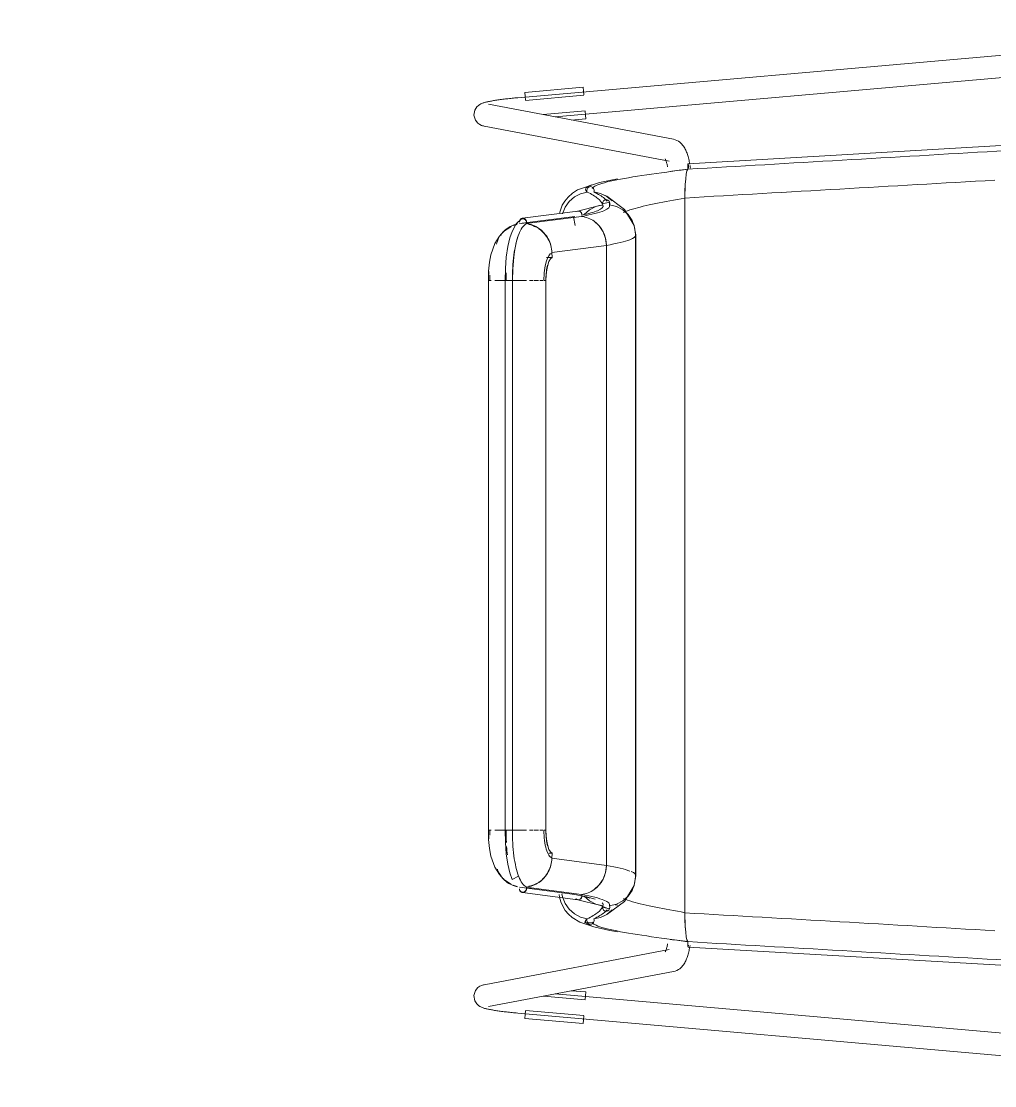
# Model space of a CAD drawing. Header units: millimetres. Extents: x 155927 to 295199, y -4084 to 97293.
# Drawn here: x 207727 to 208250, y 12021 to 12593 of the extents above; entities that cross this region are included whole.
import ezdxf

# ---------------------------------------------------------------- set-up
doc = ezdxf.new("R2010")
doc.units = ezdxf.units.MM
doc.header["$MEASUREMENT"] = 0
doc.layers.add('A-DOOR', color=4, linetype='CONTINUOUS', lineweight=9)
doc.layers.add('I-FURN', color=8, linetype='CONTINUOUS', lineweight=9)

msp = doc.modelspace()

# ---------------------------------------------------------------- linework, layer by layer
at = {"layer": 'A-DOOR'}
msp.add_arc((206744.33, 13505.61), 1010, 270, 0, dxfattribs=at)
at = {"layer": 'I-FURN'}
for p, q in [((208437.05, 12590.59), (207993.72, 12551.64)), ((208013.6, 12541.34), (208438.1, 12578.64)), ((207997.33, 12554.46), (208028.74, 12557.22)), ((207997.51, 12552.41), (207997.33, 12554.46)), ((208028.74, 12557.22), (208028.92, 12555.17)), ((208028.92, 12555.17), (208029.1, 12553.11)), ((207973.18, 12548.01), (207973.74, 12548.31)), ((207973.74, 12548.31), (207974.22, 12548.53)), ((207974.22, 12548.53), (207974.65, 12548.7)), ((207974.65, 12548.7), (207975.05, 12548.84)), ((207975.05, 12548.84), (207975.45, 12548.96)), ((207975.45, 12548.96), (207975.84, 12549.08)), ((207975.84, 12549.08), (207976.25, 12549.19)), ((207976.25, 12549.19), (207976.66, 12549.29)), ((207976.66, 12549.29), (207977.09, 12549.39)), ((207977.09, 12549.39), (207977.53, 12549.49)), ((207977.53, 12549.49), (207977.99, 12549.59)), ((207977.99, 12549.59), (207978.47, 12549.68)), ((207978.47, 12549.68), (207978.96, 12549.78)), ((207978.96, 12549.78), (207979.48, 12549.87)), ((207979.48, 12549.87), (207980.01, 12549.96)), ((207980.01, 12549.96), (207980.56, 12550.06)), ((207980.56, 12550.06), (207981.13, 12550.15)), ((207981.13, 12550.15), (207981.72, 12550.24)), ((207981.72, 12550.24), (207982.32, 12550.33)), ((207982.32, 12550.33), (207982.94, 12550.42)), ((207982.94, 12550.42), (207983.57, 12550.51)), ((207983.57, 12550.51), (207984.22, 12550.6)), ((207984.22, 12550.6), (207984.88, 12550.69)), ((207984.88, 12550.69), (207985.56, 12550.78)), ((207985.56, 12550.78), (207986.25, 12550.86)), ((207986.25, 12550.86), (207986.95, 12550.95)), ((207986.95, 12550.95), (207987.66, 12551.03)), ((207987.66, 12551.03), (207988.37, 12551.11)), ((207988.37, 12551.11), (207989.1, 12551.19)), ((207989.1, 12551.19), (207989.83, 12551.27)), ((207989.83, 12551.27), (207990.57, 12551.35)), ((207990.57, 12551.35), (207991.32, 12551.42)), ((207991.32, 12551.42), (207992.06, 12551.49)), ((207992.06, 12551.49), (207992.81, 12551.56)), ((207992.81, 12551.56), (207993.57, 12551.63)), ((207993.57, 12551.63), (207993.72, 12551.64)), ((207997.69, 12550.35), (207997.51, 12552.41)), ((207997.7, 12550.23), (208029.11, 12552.99)), ((207970.05, 12542.26), (207970.53, 12545.02)), ((207970.53, 12545.02), (207971.57, 12546.68)), ((207971.57, 12546.68), (207972.48, 12547.53)), ((207972.48, 12547.53), (207973.18, 12548.01)), ((208077.17, 12529.35), (207977.87, 12548.16)), ((208029.86, 12544.54), (208007.25, 12542.55)), ((208029.87, 12544.41), (208030.05, 12542.35)), ((207970.88, 12539.51), (207970.05, 12542.26)), ((207970.88, 12539.51), (207972.21, 12537.93)), ((207972.21, 12537.93), (207973.29, 12537.19)), ((207973.29, 12537.19), (207974.09, 12536.81)), ((207974.09, 12536.81), (207974.71, 12536.6)), ((208022.33, 12539.61), (208030.23, 12540.31)), ((208030.05, 12542.35), (208030.23, 12540.31)), ((207974.71, 12536.6), (207975.22, 12536.46)), ((207975.22, 12536.46), (207975.64, 12536.37)), ((207975.64, 12536.37), (208074.93, 12517.56)), ((208416.92, 12535.45), (208085.01, 12516.16)), ((208077.17, 12529.35), (208078.15, 12529.09)), ((208078.15, 12529.09), (208079.05, 12528.73)), ((208079.05, 12528.73), (208079.84, 12528.29)), ((208079.84, 12528.29), (208080.53, 12527.81)), ((208080.53, 12527.81), (208081.12, 12527.3)), ((208081.12, 12527.3), (208081.64, 12526.78)), ((208081.64, 12526.78), (208082.1, 12526.25)), ((208082.1, 12526.25), (208082.5, 12525.71)), ((208082.5, 12525.71), (208082.86, 12525.18)), ((208082.86, 12525.18), (208083.18, 12524.64)), ((208083.18, 12524.64), (208083.47, 12524.1)), ((208083.47, 12524.1), (208083.74, 12523.55)), ((208083.74, 12523.55), (208083.99, 12522.99)), ((208083.99, 12522.99), (208084.23, 12522.42)), ((208084.23, 12522.42), (208084.45, 12521.84)), ((208084.45, 12521.84), (208084.65, 12521.25)), ((208084.65, 12521.25), (208084.85, 12520.64)), ((208084.85, 12520.64), (208085.03, 12520.02)), ((208085.03, 12520.02), (208085.2, 12519.39)), ((208072.7, 12518.78), (208072.72, 12518.75)), ((208072.72, 12518.75), (208072.76, 12518.68)), ((208072.76, 12518.68), (208072.81, 12518.59)), ((208072.81, 12518.59), (208072.88, 12518.44)), ((208072.88, 12518.44), (208072.97, 12518.25)), ((208072.97, 12518.25), (208073.07, 12518.02)), ((208073.07, 12518.02), (208073.17, 12517.75)), ((208073.17, 12517.75), (208073.27, 12517.44)), ((208073.27, 12517.44), (208073.38, 12517.11)), ((208073.38, 12517.11), (208073.49, 12516.74)), ((208073.49, 12516.74), (208073.6, 12516.35)), ((208073.6, 12516.35), (208073.7, 12515.93)), ((208073.7, 12515.93), (208073.81, 12515.48)), ((208073.81, 12515.48), (208073.91, 12515.01)), ((208073.91, 12515.01), (208074, 12514.52)), ((208084.8, 12514.26), (208084.81, 12514.76)), ((208084.81, 12514.75), (208084.8, 12514.26)), ((208084.8, 12514.26), (208084.81, 12513.76)), ((208084.81, 12513.76), (208084.8, 12514.26)), ((208084.83, 12515.21), (208084.81, 12514.75)), ((208084.81, 12514.76), (208084.83, 12515.21)), ((208084.83, 12515.21), (208084.87, 12515.6)), ((208084.87, 12515.59), (208084.83, 12515.21)), ((208084.91, 12515.89), (208084.87, 12515.59)), ((208084.87, 12515.6), (208084.91, 12515.89)), ((208084.91, 12515.89), (208084.96, 12516.09)), ((208084.96, 12516.08), (208084.91, 12515.89)), ((208085.01, 12516.16), (208084.96, 12516.08)), ((208084.96, 12516.09), (208085.01, 12516.16)), ((208085.07, 12516.09), (208085.01, 12516.16)), ((208085.01, 12516.16), (208085.07, 12516.1)), ((208085.07, 12516.1), (208085.12, 12515.91)), ((208085.12, 12515.91), (208085.07, 12516.09)), ((208085.16, 12515.62), (208085.12, 12515.91)), ((208085.12, 12515.91), (208085.16, 12515.62)), ((208085.2, 12515.24), (208085.16, 12515.62)), ((208085.16, 12515.62), (208085.2, 12515.24)), ((208085.2, 12519.39), (208085.37, 12518.75)), ((208085.22, 12514.79), (208085.2, 12515.24)), ((208085.2, 12515.24), (208085.22, 12514.79)), ((208085.23, 12514.3), (208085.22, 12514.79)), ((208085.22, 12514.79), (208085.23, 12514.3)), ((208085.22, 12513.8), (208085.23, 12514.3)), ((208085.23, 12514.3), (208085.22, 12513.8)), ((208085.37, 12518.75), (208085.52, 12518.1)), ((208085.52, 12518.1), (208085.66, 12517.43)), ((208085.66, 12517.43), (208085.8, 12516.75)), ((208085.8, 12516.75), (208085.92, 12516.05)), ((208086.04, 12515.35), (208086.15, 12514.63)), ((208086.15, 12514.63), (208086.24, 12513.91)), ((208083.75, 12508.18), (208084.06, 12510.64)), ((208084.06, 12510.64), (208083.75, 12508.15)), ((208084.06, 12510.65), (208084.42, 12512.39)), ((208084.42, 12512.39), (208084.06, 12510.64)), ((208084.42, 12512.39), (208084.82, 12513.29)), ((208084.82, 12513.29), (208084.42, 12512.39)), ((208084.81, 12513.76), (208084.82, 12513.29)), ((208084.82, 12513.29), (208084.81, 12513.76)), ((208037.44, 12506.15), (208025.72, 12502.16)), ((208030.99, 12502.96), (208030.79, 12502.51)), ((208030.8, 12502.5), (208030.99, 12502.96)), ((208030.99, 12502.96), (208031.3, 12503.35)), ((208031.3, 12503.35), (208030.99, 12502.96)), ((208031.3, 12503.35), (208031.69, 12503.65)), ((208031.69, 12503.65), (208031.3, 12503.35)), ((208032.14, 12503.85), (208031.69, 12503.65)), ((208031.69, 12503.65), (208032.15, 12503.84)), ((208032.63, 12503.92), (208032.14, 12503.85)), ((208032.15, 12503.84), (208032.63, 12503.92)), ((208032.63, 12503.92), (208033.12, 12503.86)), ((208033.12, 12503.86), (208032.63, 12503.92)), ((208033.12, 12503.86), (208033.57, 12503.67)), ((208033.58, 12503.68), (208033.12, 12503.86)), ((208033.57, 12503.67), (208033.98, 12503.39)), ((208033.98, 12503.39), (208033.58, 12503.68)), ((208033.98, 12503.39), (208034.29, 12503.01)), ((208034.3, 12503.01), (208033.98, 12503.39)), ((208034.29, 12503.01), (208034.5, 12502.56)), ((208034.5, 12502.56), (208034.3, 12503.01)), ((208034.5, 12502.56), (208034.59, 12502.07)), ((208034.59, 12502.07), (208034.5, 12502.56)), ((208047.1, 12508.05), (208037.44, 12506.15)), ((208083.51, 12505.04), (208083.35, 12501.51)), ((208083.36, 12501.57), (208083.51, 12505.05)), ((208083.51, 12505.09), (208083.74, 12508.15)), ((208083.75, 12508.15), (208083.51, 12505.04)), ((208020.65, 12498.35), (208018.87, 12496.18)), ((208022.9, 12500.34), (208020.65, 12498.35)), ((208023.98, 12498.4), (208021.15, 12495.92)), ((208025.72, 12502.16), (208022.9, 12500.34)), ((208027.3, 12500.14), (208023.98, 12498.4)), ((208030.93, 12501.04), (208027.3, 12500.14)), ((208030.79, 12502.51), (208030.72, 12502.01)), ((208030.72, 12502.01), (208030.8, 12502.5)), ((208030.76, 12501.51), (208030.72, 12502.01)), ((208030.72, 12502.01), (208030.76, 12501.51)), ((208030.93, 12501.04), (208030.76, 12501.51)), ((208030.76, 12501.51), (208030.93, 12501.04)), ((208034.56, 12501.57), (208034.41, 12501.09)), ((208034.41, 12501.09), (208034.57, 12501.57)), ((208034.41, 12501.09), (208038.02, 12500.3)), ((208038.03, 12500.31), (208034.41, 12501.09)), ((208034.59, 12502.07), (208034.56, 12501.57)), ((208034.57, 12501.57), (208034.59, 12502.07)), ((208038.02, 12500.3), (208041.35, 12498.66)), ((208041.35, 12498.67), (208038.03, 12500.31)), ((208041.43, 12498.72), (208039.68, 12499.61)), ((208040.1, 12496.67), (208040.56, 12496.86)), ((208040.56, 12496.86), (208040.1, 12496.67)), ((208041.05, 12496.93), (208040.56, 12496.86)), ((208040.56, 12496.86), (208041.05, 12496.92)), ((208041.54, 12496.86), (208041.05, 12496.93)), ((208041.05, 12496.92), (208041.54, 12496.86)), ((208044.19, 12496.27), (208041.35, 12498.67)), ((208041.35, 12498.66), (208044.19, 12496.27)), ((208050.97, 12491.74), (208041.43, 12498.72)), ((208041.54, 12496.86), (208042, 12496.67)), ((208042, 12496.67), (208041.54, 12496.86)), ((208083.3, 12497.82), (208083.35, 12501.51)), ((208083.35, 12501.51), (208083.3, 12497.74)), ((208083.3, 12497.74), (208083.3, 12114.34)), ((208083.3, 12114.34), (208083.3, 12497.74)), ((208017.53, 12493.91), (208016.24, 12490.31)), ((208018.87, 12496.18), (208017.53, 12493.91)), ((208018.98, 12492.84), (208017.57, 12489.32)), ((208021.15, 12495.92), (208018.98, 12492.84)), ((208025.83, 12490.76), (208037.45, 12493.73)), ((208032.19, 12491.44), (208029.31, 12488.93)), ((208035.58, 12493.19), (208032.19, 12491.44)), ((208039.3, 12494.09), (208035.58, 12493.19)), ((208037.45, 12493.73), (208039.31, 12494.05)), ((208042.9, 12495.6), (208039.01, 12494.76)), ((208039.1, 12495.05), (208039.18, 12495.54)), ((208039.18, 12495.54), (208039.1, 12495.05)), ((208039.14, 12494.55), (208039.1, 12495.05)), ((208039.1, 12495.05), (208039.13, 12494.56)), ((208039.13, 12494.56), (208039.3, 12494.09)), ((208039.3, 12494.08), (208039.14, 12494.55)), ((208039.38, 12496), (208039.18, 12495.54)), ((208039.18, 12495.54), (208039.38, 12495.99)), ((208039.69, 12496.38), (208039.38, 12496)), ((208039.38, 12495.99), (208039.7, 12496.37)), ((208040.1, 12496.67), (208039.69, 12496.38)), ((208039.7, 12496.37), (208040.1, 12496.67)), ((208042, 12496.67), (208042.4, 12496.37)), ((208042.4, 12496.38), (208042, 12496.67)), ((208042.72, 12496), (208042.4, 12496.38)), ((208042.4, 12496.37), (208042.72, 12495.99)), ((208042.92, 12495.54), (208042.72, 12496)), ((208042.72, 12495.99), (208042.92, 12495.54)), ((208042.82, 12493.02), (208042.77, 12495.9)), ((208042.8, 12494.09), (208042.96, 12494.56)), ((208042.96, 12494.55), (208042.8, 12494.08)), ((208046.52, 12493.19), (208042.8, 12494.09)), ((208042.92, 12495.54), (208043, 12495.05)), ((208043, 12495.05), (208042.92, 12495.54)), ((208043, 12495.05), (208042.96, 12494.55)), ((208042.96, 12494.56), (208043, 12495.05)), ((208046.52, 12493.19), (208049.91, 12491.43)), ((208049.91, 12491.44), (208046.52, 12493.19)), ((208052.79, 12488.93), (208049.91, 12491.44)), ((208049.91, 12491.43), (208052.78, 12488.93)), ((208056.08, 12483.08), (208050.97, 12491.74)), ((207992.73, 12484.01), (207995.64, 12486.56)), ((208024.27, 12487.92), (207994.58, 12484.08)), ((208025.91, 12490.77), (207996.14, 12486.92)), ((207998.12, 12484.1), (208027.82, 12487.94)), ((208016.24, 12490.31), (208016.13, 12489.43)), ((208023.49, 12487.8), (208024.44, 12482.98)), ((208025.68, 12490.72), (208025.24, 12490.54)), ((208026.15, 12490.79), (208025.68, 12490.72)), ((208026.61, 12490.72), (208026.15, 12490.79)), ((208027.06, 12490.53), (208026.61, 12490.72)), ((208027.44, 12490.24), (208027.06, 12490.53)), ((208027.74, 12489.86), (208027.44, 12490.24)), ((208027.93, 12489.4), (208027.74, 12489.86)), ((208028.01, 12488.91), (208027.93, 12489.4)), ((208027.97, 12488.42), (208028.01, 12488.91)), ((208052.78, 12488.93), (208054.95, 12485.79)), ((208054.96, 12485.8), (208052.79, 12488.93)), ((208056.15, 12482.93), (208054.78, 12486.11)), ((208054.95, 12485.79), (208056.32, 12482.22)), ((208056.32, 12482.22), (208054.96, 12485.8)), ((207983.75, 12477.29), (207986.05, 12479.76)), ((207986.05, 12479.76), (207989.95, 12482.44)), ((207989.39, 12476.44), (207990.55, 12479.9)), ((207989.95, 12482.44), (207990.14, 12482.54)), ((207990.55, 12479.9), (207992.73, 12484.01)), ((207995.77, 12484.23), (208000.54, 12484.85)), ((208037.32, 12482.83), (208034.58, 12485.31)), ((208039.4, 12479.71), (208037.32, 12482.83)), ((208040.72, 12476.17), (208039.4, 12479.71)), ((208056.95, 12477.89), (208056.15, 12482.93)), ((208056.32, 12482.22), (208056.79, 12478.43)), ((208056.79, 12478.43), (208056.32, 12482.22)), ((207981.36, 12473.4), (207983.75, 12477.29)), ((207988.29, 12471.75), (207989.39, 12476.44)), ((207993, 12474.7), (207992.03, 12470.27)), ((207994.09, 12478.14), (207993, 12474.7)), ((208041.2, 12472.4), (208040.72, 12476.17)), ((208056.79, 12478.43), (208056.79, 12133.65)), ((208056.79, 12133.65), (208056.79, 12478.43)), ((208056.95, 12438.99), (208056.95, 12477.9)), ((207979.24, 12467.35), (207981.36, 12473.4)), ((207987.45, 12466.13), (207988.29, 12471.75)), ((207992.03, 12470.27), (207991.44, 12466.26)), ((208011.92, 12468.54), (208041.2, 12472.4)), ((208011.99, 12465.82), (208011.92, 12468.54)), ((208041.2, 12472.4), (208041.2, 12139.69)), ((208041.2, 12139.69), (208041.2, 12472.4)), ((207977.94, 12458.5), (207978.45, 12463.32)), ((207978.45, 12463.32), (207979.24, 12467.35)), ((207986.96, 12460.01), (207987.45, 12466.13)), ((207991.44, 12466.26), (207990.91, 12459.69)), ((208011.99, 12465.82), (208008.98, 12465.82)), ((208009.67, 12461.85), (208010.34, 12463.83)), ((208010.34, 12463.83), (208011.13, 12465.18)), ((208011.13, 12465.18), (208011.99, 12465.82)), ((207977.83, 12453.47), (207977.94, 12458.5)), ((207986.87, 12453.47), (207986.96, 12460.01)), ((207990.91, 12459.69), (207990.83, 12453.47)), ((208008.84, 12456.5), (208009.16, 12459.36)), ((208009.16, 12459.36), (208009.67, 12461.85)), ((207978, 12453.47), (207977.83, 12453.47)), ((207977.83, 12453.47), (207977.83, 12158.62)), ((207977.85, 12453.47), (207979.32, 12453.47)), ((207981.35, 12453.47), (207983.93, 12453.47)), ((207987.11, 12453.47), (207984.08, 12453.47)), ((207984.1, 12453.47), (207987.11, 12453.47)), ((207986.87, 12453.47), (207986.87, 12158.62)), ((207986.87, 12453.47), (207990.82, 12453.47)), ((207986.93, 12453.47), (207986.87, 12453.47)), ((207987.13, 12453.47), (207986.93, 12453.47)), ((207987.44, 12453.47), (207987.13, 12453.47)), ((207987.83, 12453.47), (207987.44, 12453.47)), ((207988.28, 12453.47), (207987.83, 12453.47)), ((207988.77, 12453.47), (207988.28, 12453.47)), ((207989.27, 12453.47), (207988.77, 12453.47)), ((207989.74, 12453.47), (207989.27, 12453.47)), ((207990.16, 12453.47), (207989.74, 12453.47)), ((207990.49, 12453.47), (207990.16, 12453.47)), ((207990.72, 12453.47), (207990.49, 12453.47)), ((207990.82, 12453.47), (207990.72, 12453.47)), ((207994.61, 12453.47), (207990.8, 12453.47)), ((207990.8, 12453.47), (207994.61, 12453.47)), ((207990.83, 12158.62), (207990.83, 12453.47)), ((207994.8, 12453.47), (207998.36, 12453.47)), ((207999.99, 12453.47), (208001.83, 12453.47)), ((208002.35, 12453.47), (208004.82, 12453.47)), ((208005.4, 12453.47), (208007.14, 12453.47)), ((208008.67, 12453.47), (208008.67, 12158.62)), ((208008.73, 12453.47), (208008.84, 12456.5)), ((208008.73, 12158.62), (208008.73, 12453.47)), ((208056.95, 12134.19), (208056.95, 12438.99)), ((207977.83, 12158.62), (207978, 12158.62)), ((207977.83, 12158.62), (207977.94, 12153.59)), ((207979.32, 12158.62), (207977.85, 12158.62)), ((207983.93, 12158.62), (207981.35, 12158.62)), ((207984.08, 12158.62), (207987.11, 12158.62)), ((207987.11, 12158.62), (207984.1, 12158.62)), ((207990.72, 12158.62), (207986.87, 12158.62)), ((207986.87, 12158.62), (207986.96, 12152.07)), ((207986.87, 12158.62), (207986.93, 12158.62)), ((207986.93, 12158.62), (207987.13, 12158.62)), ((207987.13, 12158.62), (207987.44, 12158.62)), ((207987.44, 12158.62), (207987.83, 12158.62)), ((207987.83, 12158.62), (207988.28, 12158.62)), ((207988.28, 12158.62), (207988.77, 12158.62)), ((207988.77, 12158.62), (207989.27, 12158.62)), ((207989.27, 12158.62), (207989.74, 12158.62)), ((207989.74, 12158.62), (207990.16, 12158.62)), ((207990.16, 12158.62), (207990.49, 12158.62)), ((207990.49, 12158.62), (207990.72, 12158.62)), ((207990.8, 12158.62), (207994.61, 12158.62)), ((207994.61, 12158.62), (207990.8, 12158.62)), ((207998.36, 12158.62), (207994.8, 12158.62)), ((208001.83, 12158.62), (207999.99, 12158.62)), ((208004.82, 12158.62), (208002.35, 12158.62)), ((208007.14, 12158.62), (208005.4, 12158.62)), ((208008.84, 12155.58), (208008.73, 12158.62)), ((208009.16, 12152.73), (208008.84, 12155.58)), ((207977.94, 12153.59), (207978.45, 12148.76)), ((207978.45, 12148.76), (207979.24, 12144.73)), ((207986.96, 12152.07), (207987.45, 12145.95)), ((208009.67, 12150.23), (208009.16, 12152.73)), ((208010.34, 12148.25), (208009.67, 12150.23)), ((207979.24, 12144.73), (207981.36, 12138.68)), ((207987.45, 12145.95), (207988.29, 12140.33)), ((208010.32, 12146.26), (208011.99, 12146.26)), ((208011.13, 12146.9), (208010.34, 12148.25)), ((208011.99, 12146.26), (208011.13, 12146.9)), ((208011.92, 12143.55), (208011.99, 12146.26)), ((208041.2, 12139.69), (208011.92, 12143.55)), ((207981.36, 12138.68), (207983.75, 12134.8)), ((207988.29, 12140.33), (207989.39, 12135.64)), ((208040.72, 12135.92), (208041.2, 12139.69)), ((207983.75, 12134.8), (207986.05, 12132.32)), ((207986.05, 12132.32), (207989.95, 12129.64)), ((207989.39, 12135.64), (207990.55, 12132.19)), ((207990.55, 12132.19), (207994.09, 12133.95)), ((208037.32, 12129.26), (208039.4, 12132.37)), ((208039.4, 12132.37), (208040.72, 12135.92)), ((208056.95, 12134.19), (208056.15, 12129.15)), ((208056.79, 12133.65), (208056.32, 12129.86)), ((208056.32, 12129.86), (208056.79, 12133.65)), ((207989.95, 12129.64), (207990.14, 12129.55)), ((207994.58, 12128), (208024.27, 12124.16)), ((207998.11, 12127.55), (208000.55, 12127.23)), ((207998.12, 12127.98), (208027.82, 12124.14)), ((208034.58, 12126.77), (208037.32, 12129.26)), ((208056.08, 12129), (208050.97, 12120.35)), ((208054.95, 12126.29), (208052.78, 12123.16)), ((208052.79, 12123.15), (208054.96, 12126.29)), ((208056.15, 12129.15), (208054.78, 12125.97)), ((208056.32, 12129.86), (208054.95, 12126.29)), ((208054.96, 12126.29), (208056.32, 12129.86)), ((207996.14, 12125.16), (208025.91, 12121.31)), ((208015.91, 12124.04), (208016.06, 12122.62)), ((208016.06, 12122.62), (208016.72, 12120.11)), ((208016.72, 12120.11), (208017.75, 12117.75)), ((208017.58, 12122.77), (208017.21, 12124.51)), ((208017.21, 12124.5), (208017.57, 12122.76)), ((208017.57, 12122.76), (208018.98, 12119.25)), ((208029.78, 12122.91), (208023.49, 12124.28)), ((208024.85, 12121.84), (208025.24, 12121.55)), ((208025.24, 12121.55), (208025.68, 12121.36)), ((208025.68, 12121.36), (208026.15, 12121.29)), ((208025.83, 12121.32), (208037.45, 12118.35)), ((208026.15, 12121.29), (208026.61, 12121.36)), ((208026.61, 12121.36), (208027.06, 12121.55)), ((208027.06, 12121.55), (208027.44, 12121.84)), ((208027.44, 12121.84), (208027.74, 12122.23)), ((208027.74, 12122.23), (208027.93, 12122.68)), ((208027.93, 12122.68), (208028.01, 12123.17)), ((208028.01, 12123.17), (208027.97, 12123.67)), ((208029.31, 12123.15), (208032.19, 12120.64)), ((208032.22, 12122.15), (208029.78, 12122.91)), ((208032.19, 12120.64), (208035.58, 12118.89)), ((208050.97, 12120.35), (208041.43, 12113.36)), ((208049.91, 12120.65), (208046.52, 12118.9)), ((208046.52, 12118.89), (208049.91, 12120.64)), ((208052.78, 12123.16), (208049.91, 12120.65)), ((208049.91, 12120.64), (208052.79, 12123.15)), ((208017.75, 12117.75), (208019.13, 12115.55)), ((208018.98, 12119.25), (208021.15, 12116.16)), ((208019.13, 12115.55), (208020.81, 12113.57)), ((208021.15, 12116.16), (208023.98, 12113.68)), ((208035.58, 12118.89), (208039.3, 12118)), ((208037.45, 12118.35), (208042.77, 12116.19)), ((208039.01, 12117.32), (208042.9, 12116.48)), ((208039.1, 12117.03), (208039.14, 12117.53)), ((208039.13, 12117.53), (208039.1, 12117.03)), ((208039.18, 12116.54), (208039.1, 12117.03)), ((208039.1, 12117.03), (208039.18, 12116.54)), ((208039.3, 12118), (208039.13, 12117.53)), ((208039.14, 12117.53), (208039.3, 12118)), ((208039.38, 12116.09), (208039.18, 12116.54)), ((208039.18, 12116.54), (208039.38, 12116.09)), ((208039.7, 12115.71), (208039.38, 12116.09)), ((208039.38, 12116.09), (208039.69, 12115.7)), ((208039.69, 12115.7), (208040.1, 12115.41)), ((208040.1, 12115.41), (208039.7, 12115.71)), ((208040.56, 12115.23), (208040.1, 12115.41)), ((208040.1, 12115.41), (208040.56, 12115.22)), ((208041.05, 12115.16), (208040.56, 12115.23)), ((208040.56, 12115.22), (208041.05, 12115.16)), ((208041.54, 12115.23), (208041.05, 12115.16)), ((208041.05, 12115.16), (208041.54, 12115.22)), ((208044.19, 12115.82), (208041.35, 12113.42)), ((208041.35, 12113.41), (208044.19, 12115.82)), ((208042, 12115.41), (208041.54, 12115.23)), ((208041.54, 12115.22), (208042, 12115.41)), ((208042.4, 12115.71), (208042, 12115.41)), ((208042, 12115.41), (208042.4, 12115.7)), ((208042.72, 12116.09), (208042.4, 12115.71)), ((208042.4, 12115.7), (208042.72, 12116.09)), ((208042.92, 12116.54), (208042.72, 12116.09)), ((208042.72, 12116.09), (208042.92, 12116.54)), ((208042.8, 12118), (208046.52, 12118.89)), ((208042.8, 12118), (208042.96, 12117.53)), ((208042.96, 12117.53), (208042.8, 12118)), ((208043, 12117.03), (208042.92, 12116.54)), ((208042.92, 12116.54), (208043, 12117.03)), ((208042.96, 12117.53), (208043, 12117.03)), ((208043, 12117.03), (208042.96, 12117.53)), ((208083.3, 12114.34), (208083.35, 12110.57)), ((208083.35, 12110.57), (208083.3, 12114.26)), ((208020.81, 12113.57), (208022.77, 12111.84)), ((208022.77, 12111.84), (208026.89, 12109.33)), ((208023.98, 12113.68), (208027.3, 12111.94)), ((208026.89, 12109.33), (208034.51, 12106.66)), ((208027.3, 12111.94), (208030.93, 12111.04)), ((208030, 12110.13), (208029.68, 12108.97)), ((208029.68, 12108.97), (208033.53, 12109.16)), ((208030.8, 12109.58), (208030.72, 12110.07)), ((208030.72, 12110.07), (208030.79, 12109.58)), ((208030.76, 12110.57), (208030.93, 12111.04)), ((208030.93, 12111.04), (208030.76, 12110.57)), ((208030.79, 12109.58), (208030.99, 12109.12)), ((208030.99, 12109.12), (208030.8, 12109.58)), ((208031.3, 12108.74), (208030.99, 12109.12)), ((208030.99, 12109.12), (208031.3, 12108.73)), ((208031.69, 12108.44), (208031.3, 12108.74)), ((208031.3, 12108.73), (208031.69, 12108.43)), ((208032.15, 12108.24), (208031.69, 12108.44)), ((208031.69, 12108.43), (208032.14, 12108.24)), ((208033.98, 12108.7), (208033.57, 12108.41)), ((208033.58, 12108.4), (208033.98, 12108.69)), ((208034.29, 12109.07), (208033.98, 12108.7)), ((208033.98, 12108.69), (208034.3, 12109.07)), ((208034.5, 12109.52), (208034.29, 12109.07)), ((208034.3, 12109.07), (208034.5, 12109.52)), ((208038.02, 12111.78), (208034.41, 12110.99)), ((208034.41, 12110.99), (208038.03, 12111.77)), ((208034.41, 12110.99), (208034.56, 12110.51)), ((208034.57, 12110.51), (208034.41, 12110.99)), ((208034.59, 12110.02), (208034.5, 12109.52)), ((208034.5, 12109.52), (208034.59, 12110.01)), ((208034.56, 12110.51), (208034.59, 12110.02)), ((208034.59, 12110.01), (208034.57, 12110.51)), ((208041.35, 12113.42), (208038.02, 12111.78)), ((208038.03, 12111.77), (208041.35, 12113.41)), ((208041.43, 12113.36), (208039.68, 12112.47)), ((208083.35, 12110.57), (208083.51, 12107.04)), ((208083.51, 12107.04), (208083.36, 12110.51)), ((208032.14, 12108.24), (208032.63, 12108.16)), ((208032.63, 12108.17), (208032.15, 12108.24)), ((208033.12, 12108.23), (208032.63, 12108.17)), ((208032.63, 12108.16), (208033.12, 12108.22)), ((208033.57, 12108.41), (208033.12, 12108.23)), ((208033.12, 12108.22), (208033.58, 12108.4)), ((208034.51, 12106.66), (208043.03, 12104.77)), ((208043.03, 12104.77), (208047.1, 12104.03)), ((208083.51, 12107.04), (208083.75, 12103.94)), ((208083.74, 12103.93), (208083.51, 12106.99)), ((208083.75, 12103.94), (208084.06, 12101.44)), ((208084.06, 12101.44), (208083.75, 12103.9)), ((208073.81, 12096.6), (208073.91, 12097.07)), ((208073.91, 12097.07), (208074, 12097.56)), ((208084.06, 12101.44), (208084.42, 12099.69)), ((208084.42, 12099.69), (208084.06, 12101.43)), ((208084.82, 12098.79), (208084.42, 12099.69)), ((208084.42, 12099.69), (208084.82, 12098.79)), ((208084.81, 12098.32), (208084.8, 12097.82)), ((208084.8, 12097.82), (208084.81, 12098.32)), ((208084.8, 12097.82), (208084.81, 12097.33)), ((208084.81, 12097.33), (208084.8, 12097.82)), ((208084.82, 12098.79), (208084.81, 12098.32)), ((208084.81, 12098.32), (208084.82, 12098.79)), ((208084.81, 12097.33), (208084.83, 12096.88)), ((208084.83, 12096.87), (208084.81, 12097.33)), ((208074.93, 12094.52), (207975.64, 12075.71)), ((208072.7, 12093.3), (208072.72, 12093.33)), ((208072.72, 12093.33), (208072.76, 12093.4)), ((208072.76, 12093.4), (208072.81, 12093.49)), ((208072.81, 12093.49), (208072.88, 12093.64)), ((208072.88, 12093.64), (208072.97, 12093.83)), ((208072.97, 12093.83), (208073.07, 12094.07)), ((208073.07, 12094.07), (208073.17, 12094.34)), ((208073.17, 12094.34), (208073.27, 12094.64)), ((208073.27, 12094.64), (208073.38, 12094.98)), ((208073.38, 12094.98), (208073.49, 12095.34)), ((208073.49, 12095.34), (208073.6, 12095.74)), ((208073.6, 12095.74), (208073.7, 12096.16)), ((208073.7, 12096.16), (208073.81, 12096.6)), ((208084.65, 12090.84), (208084.85, 12091.44)), ((208084.83, 12096.88), (208084.87, 12096.49)), ((208084.87, 12096.49), (208084.83, 12096.87)), ((208084.85, 12091.44), (208085.03, 12092.06)), ((208084.87, 12096.49), (208084.91, 12096.19)), ((208084.91, 12096.19), (208084.87, 12096.49)), ((208085.01, 12095.93), (208085.07, 12095.99)), ((208085.07, 12095.99), (208085.01, 12095.92)), ((208416.92, 12076.64), (208085.01, 12095.92)), ((208085.03, 12092.06), (208085.2, 12092.69)), ((208085.12, 12096.17), (208085.16, 12096.46)), ((208085.16, 12096.46), (208085.12, 12096.17)), ((208085.16, 12096.46), (208085.2, 12096.84)), ((208085.2, 12096.84), (208085.16, 12096.46)), ((208085.2, 12092.69), (208085.37, 12093.33)), ((208085.37, 12093.33), (208085.52, 12093.99)), ((208085.52, 12093.99), (208085.66, 12094.66)), ((208085.66, 12094.66), (208085.8, 12095.34)), ((208085.8, 12095.34), (208085.92, 12096.03)), ((208085.92, 12096.03), (208086.04, 12096.73)), ((208081.64, 12085.31), (208082.1, 12085.84)), ((208082.1, 12085.84), (208082.5, 12086.37)), ((208082.5, 12086.37), (208082.86, 12086.91)), ((208082.86, 12086.91), (208083.18, 12087.45)), ((208083.18, 12087.45), (208083.47, 12087.98)), ((208083.47, 12087.98), (208083.74, 12088.53)), ((208083.74, 12088.53), (208083.99, 12089.09)), ((208083.99, 12089.09), (208084.23, 12089.66)), ((208084.23, 12089.66), (208084.45, 12090.24)), ((208084.45, 12090.24), (208084.65, 12090.84)), ((207977.87, 12063.92), (208077.17, 12082.73)), ((208077.17, 12082.73), (208078.15, 12082.99)), ((208078.15, 12082.99), (208079.05, 12083.35)), ((208079.05, 12083.35), (208079.84, 12083.79)), ((208079.84, 12083.79), (208080.53, 12084.28)), ((208080.53, 12084.28), (208081.12, 12084.79)), ((208081.12, 12084.79), (208081.64, 12085.31)), ((207972.21, 12074.15), (207973.29, 12074.9)), ((207973.29, 12074.9), (207974.09, 12075.27)), ((207974.09, 12075.27), (207974.71, 12075.49)), ((207974.71, 12075.49), (207975.22, 12075.62)), ((207975.22, 12075.62), (207975.64, 12075.71)), ((207970.88, 12072.57), (207970.05, 12069.82)), ((207970.05, 12069.82), (207970.53, 12067.06)), ((207970.88, 12072.57), (207972.21, 12074.15)), ((208007.38, 12069.52), (208029.86, 12067.54)), ((208438.1, 12033.45), (208013.75, 12070.73)), ((208030.23, 12071.78), (208022.33, 12072.47)), ((208030.05, 12069.73), (208029.87, 12067.67)), ((208030.23, 12071.78), (208030.05, 12069.73)), ((207970.53, 12067.06), (207971.57, 12065.41)), ((207971.57, 12065.41), (207972.48, 12064.55)), ((207972.48, 12064.55), (207973.18, 12064.07)), ((207973.18, 12064.07), (207973.74, 12063.77)), ((207973.74, 12063.77), (207974.22, 12063.55)), ((207974.22, 12063.55), (207974.65, 12063.38)), ((207974.65, 12063.38), (207975.05, 12063.24)), ((207975.05, 12063.24), (207975.45, 12063.12)), ((207975.45, 12063.12), (207975.84, 12063)), ((207975.84, 12063), (207976.25, 12062.9)), ((207976.25, 12062.9), (207976.66, 12062.79)), ((207976.66, 12062.79), (207977.09, 12062.69)), ((207977.09, 12062.69), (207977.53, 12062.59)), ((207977.53, 12062.59), (207977.99, 12062.5)), ((207977.99, 12062.5), (207978.47, 12062.4)), ((207978.47, 12062.4), (207978.96, 12062.31)), ((207978.96, 12062.31), (207979.48, 12062.21)), ((207979.48, 12062.21), (207980.01, 12062.12)), ((207980.01, 12062.12), (207980.56, 12062.03)), ((207980.56, 12062.03), (207981.13, 12061.93)), ((207981.13, 12061.93), (207981.72, 12061.84)), ((207981.72, 12061.84), (207982.32, 12061.75)), ((207982.32, 12061.75), (207982.94, 12061.66)), ((207982.94, 12061.66), (207983.57, 12061.57)), ((207983.57, 12061.57), (207984.22, 12061.48)), ((207984.22, 12061.48), (207984.88, 12061.39)), ((207984.88, 12061.39), (207985.56, 12061.31)), ((207985.56, 12061.31), (207986.25, 12061.22)), ((207986.25, 12061.22), (207986.95, 12061.14)), ((207986.95, 12061.14), (207987.66, 12061.05)), ((207987.66, 12061.05), (207988.37, 12060.97)), ((207988.37, 12060.97), (207989.1, 12060.89)), ((207989.1, 12060.89), (207989.83, 12060.81)), ((207989.83, 12060.81), (207990.57, 12060.74)), ((207990.57, 12060.74), (207991.32, 12060.66)), ((207991.32, 12060.66), (207992.06, 12060.59)), ((207992.06, 12060.59), (207992.81, 12060.52)), ((207992.81, 12060.52), (207993.57, 12060.45)), ((207993.57, 12060.45), (207993.72, 12060.44)), ((207993.72, 12060.44), (208437.05, 12021.49)), ((207997.33, 12057.63), (207997.51, 12059.67)), ((208028.74, 12054.87), (207997.33, 12057.63)), ((207997.51, 12059.67), (207997.69, 12061.73)), ((208029.11, 12059.1), (207997.7, 12061.86)), ((208029.1, 12058.97), (208028.92, 12056.91)), ((208028.92, 12056.91), (208028.74, 12054.87))]:
    msp.add_line(p, q, dxfattribs=at)
for centre, major_axis, ratio, start_param, end_param in [((208026.14, 12488.83), (0, 1.96), 0.955139, 4.501447, 6.790779), ((208026.13, 12472.27), (0, 15.78), 0.955139, 5.929149, 6.170649), ((208026.13, 12472.27), (0, 15.78), 0.955139, 5.687432, 5.928979), ((208026.13, 12472.27), (0, 15.78), 0.955139, 4.720632, 5.68731), ((207982.11, 12453.47), (0, 12.4), 0.287441, 1.332781, 1.570796), ((207993.58, 12453.47), (-15.75, 0), 0.000004, 3.431839, 3.614078), ((207982.11, 12158.62), (0, -12.4), 0.287441, 4.712389, 4.932602), ((207993.58, 12158.62), (-15.75, 0), 0.000004, 2.669107, 2.851347), ((208026.13, 12139.82), (0, 15.78), 0.955139, 3.737469, 4.704147), ((208026.13, 12139.82), (0, 15.78), 0.955139, 3.495799, 3.737346), ((208026.14, 12123.26), (0, 1.96), 0.955139, 2.379629, 4.923331), ((208026.13, 12139.82), (0, 15.78), 0.955139, 3.254129, 3.495629)]:
    msp.add_ellipse(centre, major_axis=major_axis, ratio=ratio, start_param=start_param, end_param=end_param, dxfattribs=at)
for points in [[(208084.82, 12513.29), (208140.06, 12516.51), (208250.66, 12522.95), (208361.42, 12529.39), (208416.82, 12532.61)], [(208084.81, 12513.28), (208081.75, 12512.89), (208078.66, 12512.5), (208075.61, 12512.12)], [(208083.3, 12497.82), (208138.66, 12501.02), (208194.08, 12504.21), (208249.54, 12507.41)], [(208042.8, 12494.08), (208043.35, 12493.06), (208041.38, 12491.01), (208033.32, 12488.97), (208027.82, 12487.94)], [(207990.8, 12453.47), (207990.75, 12455.81), (207990.83, 12460.47), (207991.46, 12467.32), (207992.57, 12473.46), (207994.1, 12478.54), (207995.99, 12482.24), (207997.4, 12483.55), (207998.13, 12483.9)], [(207991.24, 12483.01), (207991.87, 12483.26), (207992.52, 12483.42), (207993.17, 12483.56)], [(208011.92, 12468.54), (208011.88, 12469.83), (208011.52, 12472.33), (208010.1, 12475.93), (208007.91, 12479.08), (208005.08, 12481.61), (208001.74, 12483.37), (207999.36, 12483.95), (207998.12, 12484.1)], [(207998.3, 12484.86), (207998.31, 12484.7), (207998.31, 12484.53), (207998.27, 12484.37)], [(207999.64, 12483.64), (208001.02, 12483.33), (208002.39, 12482.83), (208003.64, 12482.13)], [(207983.31, 12475.85), (207982.88, 12474.96), (207982.48, 12474.04), (207982.24, 12473.08)], [(208056.95, 12477.9), (208056.94, 12478.08), (208056.89, 12478.25), (208056.79, 12478.43)], [(208007.6, 12453.47), (208007.66, 12457.26), (208008.63, 12464.65), (208010.79, 12468.03), (208011.91, 12468.29)], [(207977.92, 12453.47), (207977.91, 12455.18), (207977.99, 12456.86), (207978.14, 12458.44)], [(207987.4, 12453.47), (207987.37, 12454.9), (207987.38, 12456.32), (207987.41, 12457.73)], [(208009.62, 12461.85), (208009.07, 12459.8), (208008.79, 12457.08), (208008.69, 12454.3)], [(207978.11, 12154.01), (207977.98, 12155.48), (207977.91, 12157.04), (207977.92, 12158.62)], [(207987.5, 12152.02), (207987.39, 12154.2), (207987.36, 12156.4), (207987.4, 12158.62)], [(208011.91, 12143.79), (208011.35, 12143.92), (208010.25, 12144.87), (208008.85, 12148.19), (208007.89, 12152.99), (208007.63, 12156.72), (208007.6, 12158.62)], [(208008.68, 12157.78), (208008.73, 12155), (208009.09, 12152.45), (208009.62, 12150.24)], [(207988.08, 12145.46), (207987.9, 12146.87), (207987.73, 12148.32), (207987.62, 12149.8)], [(207998.12, 12127.98), (207999.36, 12128.13), (208001.74, 12128.71), (208005.08, 12130.47), (208007.91, 12133), (208010.1, 12136.15), (208011.52, 12139.75), (208011.88, 12142.25), (208011.92, 12143.55)], [(208053.73, 12136.67), (208051.12, 12137.67), (208046.92, 12138.68), (208041.2, 12139.69)], [(207998.13, 12128.18), (207997.4, 12128.54), (207995.99, 12129.85), (207994.73, 12132.31), (207994.16, 12133.78)], [(208056.95, 12134.19), (208056.95, 12134.94), (208056.57, 12135.7), (208054.4, 12136.45)], [(208056.79, 12133.65), (208056.89, 12133.83), (208056.94, 12134.01), (208056.95, 12134.19)], [(207993.24, 12128.45), (207992.56, 12128.61), (207991.89, 12128.81), (207991.23, 12129.06)], [(208003.63, 12129.97), (208002.37, 12129.27), (208001.01, 12128.86), (207999.62, 12128.53)], [(208035.14, 12121.54), (208033.25, 12122.19), (208030.44, 12122.85), (208027.4, 12123.51)], [(208042.8, 12118), (208043.35, 12119.02), (208041.38, 12121.07), (208033.32, 12123.12), (208027.82, 12124.14)], [(208039.3, 12118), (208039.59, 12118.54), (208039.45, 12119.09), (208038.88, 12119.63)], [(208047.27, 12118.39), (208046.8, 12118.45), (208046.33, 12118.5), (208045.87, 12118.56)], [(208249.54, 12104.68), (208194.08, 12107.87), (208138.66, 12111.07), (208083.3, 12114.26)], [(208084.81, 12098.81), (208081.69, 12099.2), (208078.53, 12099.6), (208075.41, 12099.99)], [(208084.82, 12098.79), (208140.06, 12095.57), (208250.66, 12089.13), (208361.42, 12082.69), (208416.82, 12079.47)]]:
    msp.add_open_spline(points, degree=3, dxfattribs=at)
for points, knots in [([(208084.82, 12513.29), (208077.27, 12512.27), (208062.06, 12510.24), (208043.62, 12507.19), (208035.32, 12504.75), (208033.73, 12503.33), (208033.53, 12502.92)], [0, 0, 0, 0, 0.25, 0.5, 0.75, 0.8499412, 0.8499412, 0.8499412, 0.8499412]), ([(208033.35, 12504.89), (208032.63, 12504.63), (208029.6, 12503.35), (208029.37, 12502.07), (208030.93, 12501.04)], [0.6866019, 0.6866019, 0.6866019, 0.6866019, 0.75, 1, 1, 1, 1]), ([(208030.93, 12501.04), (208033.33, 12499.88), (208036.76, 12497.79), (208038.54, 12495.7), (208039.01, 12494.76)], [0, 0, 0, 0, 0.5, 0.9025379, 0.9025379, 0.9025379, 0.9025379]), ([(208034.41, 12501.09), (208036.82, 12499.93), (208039.48, 12498.3), (208041.15, 12496.67), (208041.54, 12496.21)], [0, 0, 0, 0, 0.5, 0.696307, 0.696307, 0.696307, 0.696307]), ([(208050.32, 12490.13), (208051.57, 12490.72), (208055.95, 12492.28), (208067.13, 12494.82), (208077.91, 12496.77), (208083.3, 12497.74)], [0.3479649, 0.3479649, 0.3479649, 0.3479649, 0.5, 0.75, 1, 1, 1, 1]), ([(208039.3, 12494.08), (208039.84, 12493.06), (208038.11, 12491.25), (208031.63, 12489.43), (208027.91, 12488.64)], [0, 0, 0, 0, 0.5, 0.8877852, 0.8877852, 0.8877852, 0.8877852]), ([(207998.12, 12484.1), (207998.18, 12484.24), (207998.25, 12484.46), (207998.29, 12484.74), (207998.3, 12485.02), (207998.27, 12485.32), (207998.18, 12485.61), (207998.07, 12485.88), (207997.87, 12486.2), (207997.57, 12486.52), (207997.2, 12486.75), (207996.84, 12486.88), (207996.53, 12486.93), (207996.26, 12486.94), (207995.99, 12486.9), (207995.75, 12486.83), (207995.5, 12486.72), (207995.2, 12486.52), (207994.89, 12486.2), (207994.67, 12485.8), (207994.57, 12485.45), (207994.54, 12485.19), (207994.53, 12485.03), (207994.53, 12484.95)], [0, 0, 0, 0, 0.0555556, 0.0833333, 0.1111111, 0.1666667, 0.1944444, 0.2222222, 0.2777778, 0.3333333, 0.3888889, 0.4444444, 0.4791667, 0.5138889, 0.5486111, 0.5833333, 0.6180556, 0.6527778, 0.7222222, 0.7916667, 0.8263889, 0.8611111, 0.8888889, 0.8888889, 0.8888889, 0.8888889]), ([(207994.55, 12484.86), (207994.55, 12485.03), (207994.59, 12485.32), (207994.74, 12485.7), (207994.99, 12486.11), (207995.52, 12486.57), (207996.38, 12486.82), (207997.17, 12486.59), (207997.7, 12486.2), (207998.02, 12485.81), (207998.16, 12485.51), (207998.21, 12485.35)], [-0.875, -0.875, -0.875, -0.875, -0.8125, -0.765625, -0.71875, -0.625, -0.5, -0.375, -0.3125, -0.25, -0.1875, -0.1875, -0.1875, -0.1875]), ([(207993.46, 12483.89), (207992.69, 12483.73), (207990.79, 12483.16), (207987.93, 12481.61), (207985.74, 12479.6), (207984.74, 12478.21), (207984.47, 12477.81)], [0.0592823, 0.0592823, 0.0592823, 0.0592823, 0.1666667, 0.3333333, 0.5, 0.565028, 0.565028, 0.565028, 0.565028]), ([(208005, 12481.27), (208007.05, 12479.83), (208009.56, 12476.89), (208011.12, 12473.32), (208011.37, 12472.07)], [-0.6666667, -0.6666667, -0.6666667, -0.6666667, -0.3333333, -0.1666667, -0.1666667, -0.1666667, -0.1666667]), ([(208041.2, 12472.4), (208046.92, 12473.4), (208054.56, 12475.24), (208056.95, 12477.07), (208056.95, 12477.89)], [0, 0, 0, 0, 0.5, 0.9107154, 0.9107154, 0.9107154, 0.9107154]), ([(207994.09, 12133.95), (207993.55, 12135.37), (207992.55, 12138.7), (207991.46, 12144.76), (207990.83, 12151.62), (207990.75, 12156.27), (207990.8, 12158.62)], [0.3397465, 0.3397465, 0.3397465, 0.3397465, 0.5, 0.6666667, 0.8333333, 0.9999948, 0.9999948, 0.9999948, 0.9999948]), ([(207982.67, 12137.75), (207982.86, 12137.23), (207983.42, 12135.89), (207984.16, 12134.63), (207984.69, 12133.9)], [0.260519, 0.260519, 0.260519, 0.260519, 0.3333333, 0.4544474, 0.4544474, 0.4544474, 0.4544474]), ([(208011.37, 12140.01), (208011.04, 12138.78), (208009.61, 12135.26), (208007.15, 12131.95), (208005, 12130.82)], [-0.8333333, -0.8333333, -0.8333333, -0.8333333, -0.6666667, -0.3333333, -0.3333333, -0.3333333, -0.3333333]), ([(207985.32, 12133.11), (207986.11, 12132.17), (207987.92, 12130.49), (207990.74, 12128.89), (207992.65, 12128.43), (207993.39, 12128.27)], [0.5, 0.5, 0.5, 0.5, 0.6666667, 0.8333333, 0.9365189, 0.9365189, 0.9365189, 0.9365189]), ([(207994.53, 12127.13), (207994.53, 12126.99), (207994.55, 12126.76), (207994.62, 12126.47), (207994.71, 12126.2), (207994.9, 12125.89), (207995.18, 12125.57), (207995.54, 12125.33), (207995.89, 12125.2), (207996.2, 12125.15), (207996.48, 12125.15), (207996.74, 12125.18), (207996.99, 12125.25), (207997.25, 12125.37), (207997.55, 12125.56), (207997.88, 12125.88), (207998.12, 12126.28), (207998.23, 12126.63), (207998.28, 12126.89), (207998.3, 12127.06), (207998.3, 12127.13)], [0.1111111, 0.1111111, 0.1111111, 0.1111111, 0.1666667, 0.1944444, 0.2222222, 0.2777778, 0.3333333, 0.3888889, 0.4444444, 0.4791667, 0.5138889, 0.5486111, 0.5833333, 0.6180556, 0.6527778, 0.7222222, 0.7916667, 0.8263889, 0.8611111, 0.8888889, 0.8888889, 0.8888889, 0.8888889]), ([(207998.21, 12126.73), (207998.17, 12126.61), (207998.07, 12126.38), (207997.79, 12125.97), (207997.25, 12125.51), (207996.38, 12125.26), (207995.59, 12125.49), (207995.08, 12125.88), (207994.79, 12126.27), (207994.6, 12126.73), (207994.56, 12127.05), (207994.55, 12127.22)], [-0.8125, -0.8125, -0.8125, -0.8125, -0.765625, -0.71875, -0.625, -0.5, -0.375, -0.3125, -0.25, -0.1875, -0.125, -0.125, -0.125, -0.125]), ([(208083.3, 12114.34), (208077.91, 12115.32), (208067.13, 12117.26), (208055.95, 12119.8), (208051.57, 12121.36), (208050.32, 12121.96)], [0, 0, 0, 0, 0.25, 0.5, 0.6520319, 0.6520319, 0.6520319, 0.6520319]), ([(208030.93, 12111.04), (208033.33, 12112.2), (208036.76, 12114.29), (208038.54, 12116.39), (208039.01, 12117.32)], [0, 0, 0, 0, 0.5, 0.9025383, 0.9025383, 0.9025383, 0.9025383]), ([(208034.41, 12110.99), (208036.82, 12112.16), (208039.48, 12113.78), (208041.15, 12115.41), (208041.54, 12115.87)], [0, 0, 0, 0, 0.5, 0.6963068, 0.6963068, 0.6963068, 0.6963068]), ([(208033.14, 12107.27), (208032.51, 12107.5), (208029.6, 12108.76), (208029.37, 12110.02), (208030.93, 12111.04)], [0.6929173, 0.6929173, 0.6929173, 0.6929173, 0.75, 1, 1, 1, 1]), ([(208084.82, 12098.79), (208077.27, 12099.81), (208062.06, 12101.84), (208043.62, 12104.89), (208035.32, 12107.33), (208033.73, 12108.75), (208033.53, 12109.16)], [0, 0, 0, 0, 0.25, 0.5, 0.75, 0.8499411, 0.8499411, 0.8499411, 0.8499411])]:
    msp.add_open_spline(points, degree=3, knots=knots, dxfattribs=at)

doc.saveas('drawing.dxf')
